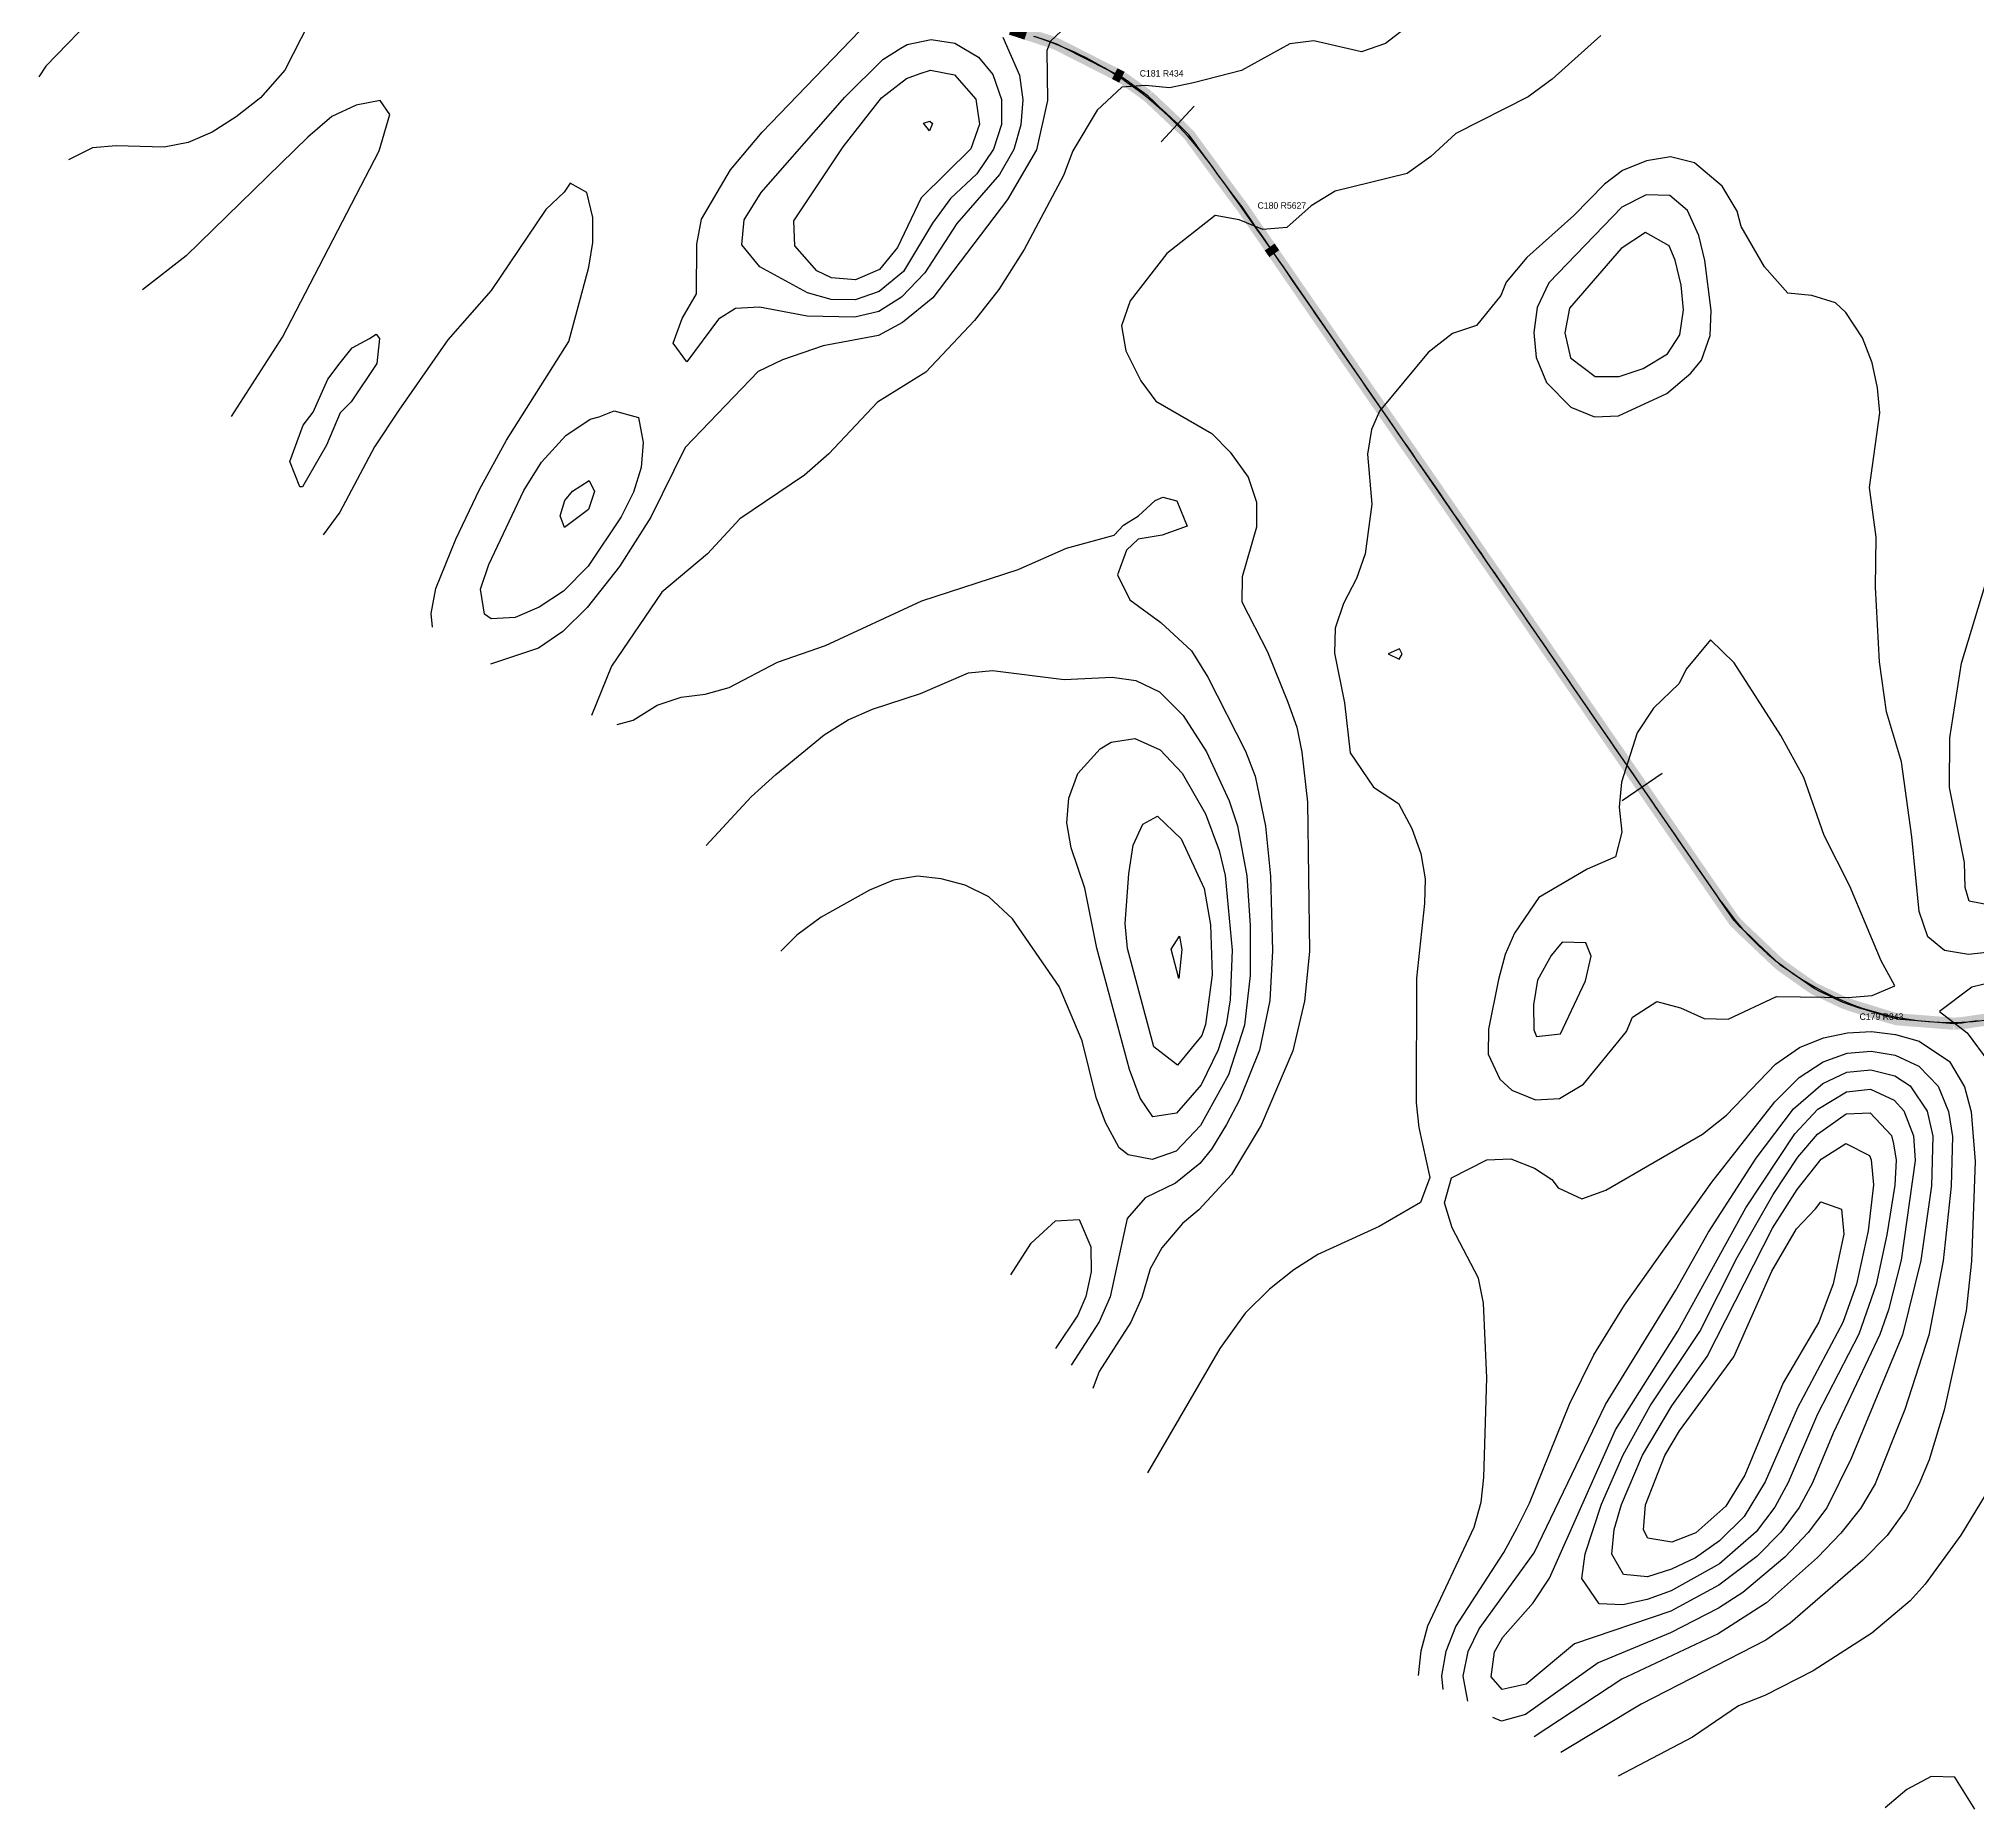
# Model space of a CAD drawing. Header units: metres. Extents: x 697254 to 930473, y 8023396 to 8227001.
# Drawn here: x 831080 to 833475, y 8076246 to 8078434 of the extents above; entities that cross this region are included whole.
import ezdxf

# ---------------------------------------------------------------- set-up
doc = ezdxf.new("R2010")
doc.units = ezdxf.units.M
for name, color, linetype in [('ALIGNMENT_FITTED', 4, 'Continuous'), ('CENTRELINE', 7, 'Continuous'), ('CHAINAGE', 7, 'Continuous'), ('CONTOUR_10M', 33, 'Continuous'), ('CONTOUR_INDEX_50M', 34, 'Continuous'), ('CURVE_LABELS', 4, 'Continuous'), ('GRADE_0-4', 3, 'Continuous'), ('GRADE_4-6', 2, 'Continuous'), ('GRADE_6-8', 30, 'Continuous'), ('GRADE_GT8', 1, 'Continuous')]:
    doc.layers.add(name, color=color, linetype=linetype)

msp = doc.modelspace()

# ---------------------------------------------------------------- linework, layer by layer
at = {"layer": 'ALIGNMENT_FITTED'}
msp.add_line((833159.5, 8077367), (832619.7, 8078149.7), dxfattribs=at)
for centre, radius, start, end in [((832176.6, 8078023.5), 434.3, 36.2227, 71.8942), ((827987.5, 8074955), 5627, 34.5935, 36.2227), ((833442.1, 8077562), 343.3, -145.4065, -71.0763)]:
    msp.add_arc(centre, radius, start, end, dxfattribs=at)
at = {"layer": 'CENTRELINE'}
msp.add_polyline3d([(833476.3, 8077220.6, 1204.9), (833466.4, 8077219.1, 1205.8), (833456.5, 8077217.7, 1206.9), (833446.6, 8077216.9, 1208), (833436.6, 8077217.7, 1208.7), (833426.6, 8077218.5, 1209.3), (833416.6, 8077219.3, 1209.9), (833406.7, 8077220.1, 1210.4), (833396.7, 8077220.8, 1210.6), (833386.7, 8077221.6, 1210.7), (833376.7, 8077222.4, 1210.7), (833367.1, 8077225, 1210), (833357.5, 8077227.9, 1209.1), (833348, 8077230.9, 1208.1), (833338.4, 8077233.9, 1207.5), (833328.8, 8077236.8, 1207.7), (833319.3, 8077239.8, 1207.9), (833309.9, 8077243.2, 1207.9), (833300.8, 8077247.5, 1207.8), (833291.8, 8077251.8, 1207.6), (833282.7, 8077256, 1207.4), (833273.7, 8077260.4, 1207.1), (833265.5, 8077266.1, 1206.5), (833257.3, 8077271.9, 1207), (833249.1, 8077277.6, 1207.9), (833241, 8077283.4, 1208.1), (833232.8, 8077289.1, 1207.7), (833225.4, 8077295.8, 1206.9), (833218.1, 8077302.7, 1207.2), (833210.8, 8077309.6, 1207.5), (833203.6, 8077316.5, 1207.4), (833196.3, 8077323.4, 1207.2), (833189, 8077330.3, 1207.4), (833181.8, 8077337.2, 1207.7), (833174.9, 8077344.4, 1207.6), (833169.2, 8077352.6, 1207), (833163.5, 8077360.8, 1207.1), (833157.8, 8077369.1, 1207.6), (833152.2, 8077377.3, 1207.7), (833146.5, 8077385.6, 1207.5), (833140.8, 8077393.8, 1207.2), (833135.1, 8077402.1, 1207.5), (833129.5, 8077410.3, 1207.6), (833123.8, 8077418.6, 1207.6), (833118.1, 8077426.8, 1207.6), (833112.4, 8077435.1, 1207.6), (833106.8, 8077443.3, 1207.9), (833101.1, 8077451.5, 1208), (833095.4, 8077459.8, 1208), (833089.7, 8077468, 1208.1), (833084.1, 8077476.3, 1208), (833078.4, 8077484.5, 1208.2), (833072.7, 8077492.8, 1208.6), (833067, 8077501, 1208.9), (833061.4, 8077509.3, 1209), (833055.7, 8077517.5, 1209.1), (833050, 8077525.8, 1209.5), (833044.3, 8077534, 1209.9), (833038.7, 8077542.2, 1210.1), (833033, 8077550.5, 1210.1), (833027.3, 8077558.7, 1210.2), (833021.6, 8077567, 1210.5), (833015.9, 8077575.2, 1210.6), (833010.3, 8077583.5, 1210.7), (833004.6, 8077591.7, 1210.7), (832998.9, 8077599.9, 1210.6), (832993.2, 8077608.2, 1210.8), (832987.6, 8077616.4, 1211.7), (832981.9, 8077624.7, 1212.1), (832976.2, 8077632.9, 1212.1), (832970.5, 8077641.2, 1211.7), (832964.8, 8077649.4, 1211.8), (832959.2, 8077657.7, 1212), (832953.5, 8077665.9, 1212.1), (832947.8, 8077674.1, 1212.3), (832942.1, 8077682.4, 1212.5), (832936.5, 8077690.6, 1212.9), (832930.8, 8077698.9, 1213.1), (832925.1, 8077707.1, 1213), (832919.4, 8077715.4, 1213), (832913.7, 8077723.6, 1212.8), (832908.1, 8077731.8, 1212.8), (832902.4, 8077740.1, 1213), (832896.7, 8077748.3, 1213.1), (832891, 8077756.6, 1213.1), (832885.3, 8077764.8, 1213), (832879.7, 8077773.1, 1213.4), (832874, 8077781.3, 1213.9), (832868.3, 8077789.5, 1214.2), (832862.6, 8077797.8, 1214.5), (832857, 8077806, 1214.8), (832851.3, 8077814.3, 1215), (832845.6, 8077822.5, 1215.2), (832839.9, 8077830.8, 1215.4), (832834.2, 8077839, 1215.6), (832828.6, 8077847.2, 1215.8), (832822.9, 8077855.5, 1215.9), (832817.2, 8077863.7, 1216.4), (832811.5, 8077872, 1216.7), (832805.8, 8077880.2, 1216.8), (832800.1, 8077888.4, 1216.7), (832794.4, 8077896.7, 1216.7), (832788.7, 8077904.9, 1217.1), (832783, 8077913.1, 1217.3), (832777.3, 8077921.4, 1217.3), (832771.6, 8077929.6, 1217.6), (832765.9, 8077937.8, 1218), (832760.3, 8077946, 1218.4), (832754.6, 8077954.3, 1218.7), (832748.9, 8077962.5, 1218.9), (832743.2, 8077970.7, 1219), (832737.5, 8077979, 1219.2), (832731.8, 8077987.2, 1219.9), (832726.1, 8077995.4, 1220.6), (832720.4, 8078003.7, 1220.9), (832714.7, 8078011.9, 1220.9), (832709, 8078020.1, 1221.1), (832703.3, 8078028.4, 1221.6), (832697.6, 8078036.6, 1221.8), (832691.9, 8078044.8, 1221.5), (832686.2, 8078053.1, 1221.5), (832680.5, 8078061.3, 1221.5), (832674.8, 8078069.5, 1221.8), (832669.1, 8078077.7, 1221.9), (832663.5, 8078086, 1222.4), (832657.8, 8078094.2, 1222.7), (832652.1, 8078102.5, 1222.9), (832646.4, 8078110.7, 1223.8), (832640.8, 8078119, 1224.8), (832635.1, 8078127.2, 1225.3), (832629.4, 8078135.5, 1225.4), (832623.7, 8078143.7, 1225.9), (832618.1, 8078152, 1227.2), (832612.4, 8078160.2, 1228), (832606.7, 8078168.5, 1228), (832601, 8078176.7, 1227.9), (832595.4, 8078185, 1227.8), (832589.7, 8078193.2, 1228.1), (832584, 8078201.4, 1228.7), (832578.3, 8078209.7, 1229.4), (832572.7, 8078217.9, 1229.5), (832567, 8078226.2, 1228.8), (832560.9, 8078234.1, 1228.7), (832554.9, 8078242.1, 1229.9), (832549, 8078250.2, 1230.4), (832543, 8078258.2, 1230.3), (832537.1, 8078266.3, 1229.7), (832531.2, 8078274.4, 1230), (832525.3, 8078282.5, 1230.7), (832519.4, 8078290.5, 1230.9), (832513.5, 8078298.6, 1231.5), (832507.6, 8078306.7, 1232.3), (832501.6, 8078314.8, 1233.5), (832494.6, 8078321.8, 1234.5), (832487.3, 8078328.7, 1235.6), (832480, 8078335.5, 1236.7), (832472.7, 8078342.4, 1237.8), (832465.4, 8078349.2, 1238.5), (832458.1, 8078356.1, 1238.9), (832450.8, 8078362.9, 1239), (832442.8, 8078368.9, 1239), (832434.6, 8078374.7, 1239), (832426.5, 8078380.6, 1238.7), (832418.4, 8078386.4, 1238.1), (832409.5, 8078391, 1239.3), (832400.6, 8078395.6, 1240.4), (832391.7, 8078400.1, 1241.4), (832382.7, 8078404.6, 1242), (832373.8, 8078409.2, 1242.5), (832364.9, 8078413.7, 1243), (832356, 8078418.2, 1243.7), (832347, 8078422.8, 1244.8), (832338.1, 8078427.3, 1245.6), (832328.7, 8078430.8, 1246.3), (832319.2, 8078433.9, 1248.1), (832309.7, 8078437, 1249.4)], dxfattribs=at)
at = {"layer": 'CHAINAGE'}
for p, q in [((832507.8, 8078350.6), (832466.7, 8078306.8)), ((833086.1, 8077526.3), (833036.6, 8077492.3))]:
    msp.add_line(p, q, dxfattribs=at)
at = {"layer": 'CONTOUR_10M'}
for points, elevation in [([(831155.8, 8078469.3), (831088.5, 8078400), (831079.8, 8078387)], 1270), ([(831414.5, 8078455), (831384, 8078395.1), (831353.8, 8078361), (831323.9, 8078337.4), (831294, 8078318.6), (831264.3, 8078305.7), (831234.6, 8078300.2), (831175.6, 8078301.8), (831146, 8078299.2), (831116.7, 8078284.6)], 1260), ([(832774, 8078451.4), (832744, 8078428), (832714.3, 8078418), (832655.4, 8078431.3), (832625.8, 8078427.8), (832566.2, 8078395), (832506.8, 8078379.5), (832477.2, 8078373.5), (832447.6, 8078376.1), (832418.1, 8078374.1), (832388, 8078345.7), (832357.7, 8078295.4), (832346, 8078265.2), (832297.7, 8078173.7), (832266.2, 8078124), (832236, 8078086), (832175.9, 8078022), (832116.2, 8077985), (832056, 8077921.3), (832026, 8077894.6), (831946.1, 8077840.9), (831906.2, 8077797.6), (831849.8, 8077750.1), (831787.8, 8077658.8), (831763, 8077597.7)], 1240), ([(832271.3, 8078435.8), (832292, 8078389.2), (832295.9, 8078358.4), (832293.3, 8078327.7), (832284.8, 8078297), (832267, 8078266.5), (832214.3, 8078205.8), (832174.8, 8078144.9), (832146.1, 8078114.6), (832118, 8078097.1), (832088.3, 8078089.9), (832029.2, 8078091.2), (831970.3, 8078102.2), (831940.7, 8078100.6), (831919.9, 8078087.5), (831880.5, 8078034.8), (831863.6, 8078057.7), (831875, 8078088.3), (831892.8, 8078118.7), (831892.9, 8078180.3), (831898.9, 8078211), (831934.7, 8078271.9), (831973.8, 8078318.8), (832094.1, 8078443.2)], 1260), ([(833010.2, 8078437.9), (832950.2, 8078384), (832920.3, 8078362.3), (832830.9, 8078316.9), (832800.2, 8078288.6), (832771, 8078267.4), (832682, 8078245.9), (832652.1, 8078227.6), (832622.1, 8078200.7), (832592.5, 8078198.3), (832563.2, 8078210.2), (832533.7, 8078215.7), (832473.8, 8078168.6), (832428.4, 8078110), (832417.7, 8078079.4), (832423.1, 8078048.5), (832441.7, 8078011.4), (832460.5, 8077986.4), (832529.3, 8077946.1), (832552.2, 8077923.3), (832574.6, 8077892.2), (832584.7, 8077861.3), (832584.8, 8077830.5), (832567.1, 8077769.2), (832566.6, 8077738.4), (832598.1, 8077676.4), (832623.5, 8077614.4), (832634.4, 8077583.5), (832640.9, 8077552.6), (832647.9, 8077490.9), (832650.3, 8077306.2), (832644.1, 8077244.8), (832629.5, 8077183.4), (832590.4, 8077091.8), (832553.7, 8077030.8), (832513.6, 8076986.9), (832493.1, 8076970.2), (832467.8, 8076939.9), (832453.4, 8076914.3), (832443.1, 8076878.7), (832429.4, 8076848.2), (832390.2, 8076787.3), (832382.4, 8076766.4)], 1230), ([(832145.1, 8078422.4), (832152.9, 8078427), (832182.6, 8078433.2), (832212.1, 8078428.5), (832241.3, 8078411.3), (832258.8, 8078389.8), (832269.5, 8078358.8), (832269.4, 8078328), (832259.8, 8078297.4), (832239, 8078267), (832206.6, 8078236.7), (832184.5, 8078206.3), (832148.3, 8078146.4), (832118.4, 8078121.8), (832088.7, 8078111.4), (832059.1, 8078111.8), (832029.7, 8078120.1), (831971.1, 8078152.3), (831948.5, 8078179.4), (831951.4, 8078210.1), (831972.6, 8078244.2), (832075.8, 8078362), (832123.1, 8078408.4), (832145.1, 8078422.4)], 1270), ([(832169, 8078391.2), (832182, 8078395.1), (832211.4, 8078389.4), (832237.8, 8078359.3), (832242.5, 8078328.5), (832231.5, 8078297.9), (832170.1, 8078237.3), (832141, 8078176.3), (832118.8, 8078148.8), (832089.1, 8078136), (832059.6, 8078138.7), (832041.3, 8078147.1), (832014.1, 8078178.3), (832013.1, 8078209.1), (832073.8, 8078300.4), (832121.4, 8078361.2), (832152.2, 8078385.1), (832169, 8078391.2)], 1280), ([(832173.2, 8078329.6), (832180.9, 8078332.2), (832184.2, 8078329.4), (832180.7, 8078320.4), (832173.2, 8078329.6)], 1290), ([(833494.1, 8077305.9), (833464.5, 8077302.4), (833435.1, 8077307.4), (833414.2, 8077324.5), (833403.5, 8077355.5), (833394.6, 8077447.9), (833381.8, 8077540.5), (833363.3, 8077602.3), (833354.8, 8077664), (833349.6, 8077756.4), (833350.6, 8077818), (833342.1, 8077879.7), (833354.9, 8077971.8), (833352, 8078002.6), (833345.7, 8078033.5), (833333.7, 8078064.5), (833313.2, 8078095.6), (833300.4, 8078107.7), (833271, 8078116.6), (833241.4, 8078119.5), (833212.4, 8078152), (833183.7, 8078202.2), (833178.8, 8078220.9), (833160.2, 8078252), (833125.9, 8078280.7), (833096.4, 8078288.3), (833066.8, 8078283), (833037, 8078271.3), (833014.7, 8078254.3), (832977, 8078215.8), (832918.9, 8078163.6), (832893.3, 8078133.2), (832886.7, 8078116.6), (832856.6, 8078079.9), (832826.9, 8078069.8), (832796.9, 8078046.2), (832736.6, 8077974), (832726.8, 8077951.3), (832722, 8077920.6), (832727.4, 8077858.9), (832719.1, 8077797.5), (832708.1, 8077766.9), (832692.2, 8077736.4), (832682.1, 8077705.8), (832681.3, 8077675), (832693.6, 8077613.3), (832700.4, 8077551.6), (832729.1, 8077509.4), (832760, 8077489.1), (832776.7, 8077458), (832787.7, 8077427.1), (832793, 8077396.2), (832792.5, 8077365.4), (832782.5, 8077273.3), (832782, 8077119.4), (832785.2, 8077088.6), (832799.1, 8077026.8), (832787.3, 8076996.2), (832736.3, 8076966.3), (832660.5, 8076931.8), (832630.7, 8076913), (832600.7, 8076888.9), (832570.7, 8076859.3), (832539.2, 8076815.6), (832450.2, 8076662.2)], 1220), ([(833036.3, 8078226.1), (832946, 8078132.3), (832931.4, 8078101.8), (832927.5, 8078071.1), (832930.4, 8078040.3), (832943, 8078009.3), (832973.2, 8077978.7), (833002.5, 8077966.9), (833032.1, 8077968.1), (833091.7, 8077995.8), (833121.6, 8078020.7), (833134.7, 8078036.9), (833145.2, 8078067.5), (833146.5, 8078098.3), (833138.9, 8078160), (833131.5, 8078190.9), (833117.5, 8078221.9), (833095.6, 8078240.4), (833066.1, 8078241.1), (833036.3, 8078226.1)], 1210), ([(831488.5, 8078063.8), (831496.9, 8078069.2), (831500.8, 8078063.6), (831497.7, 8078032.8), (831466, 8077985.4), (831452.1, 8077972), (831435.5, 8077932), (831405.7, 8077880.5), (831402.4, 8077880.5), (831390.1, 8077911.5), (831406.4, 8077956.6), (831418.8, 8077972.6), (831436.9, 8078013.4), (831452.2, 8078033.6), (831467.1, 8078052.2), (831488.5, 8078063.8)], 1260), ([(831772.3, 8077966.8), (831790.9, 8077974.1), (831821, 8077966), (831826.8, 8077935.2), (831824.1, 8077904.4), (831814.6, 8077873.8), (831799.7, 8077843.3), (831758.9, 8077782.4), (831728.2, 8077751.5), (831698.3, 8077731.7), (831668.5, 8077718.9), (831638.9, 8077717.4), (831630.7, 8077722.9), (831625.8, 8077753.8), (831636.2, 8077784.4), (831679.3, 8077876), (831701.2, 8077911), (831731.3, 8077943.7), (831761.2, 8077963.8), (831772.3, 8077966.8)], 1260), ([(831739.5, 8077875), (831759.9, 8077888.2), (831766.4, 8077874.6), (831759.3, 8077852.2), (831729.4, 8077830.3), (831724, 8077844.5), (831730, 8077863.6), (831739.5, 8077875)], 1270), ([(831794.7, 8077586.6), (831814.2, 8077592), (831844.1, 8077610.7), (831873.8, 8077620.6), (831903.4, 8077624), (831933.1, 8077632.6), (831992.7, 8077663.9), (832052.2, 8077684.3), (832171.3, 8077739.3), (832290.1, 8077778.1), (832349.7, 8077804.5), (832409, 8077820.6), (832420.3, 8077833.2), (832439, 8077844.6), (832459.3, 8077863.3), (832468.9, 8077867.4), (832486.4, 8077862.9), (832499, 8077831.9), (832468.1, 8077820.6), (832438.5, 8077815.8), (832423.9, 8077802.3), (832413, 8077771.7), (832428.1, 8077740.7), (832466.4, 8077712.6), (832504.2, 8077677.9), (832524.4, 8077645.2), (832571.1, 8077553.7), (832583, 8077522.7), (832596, 8077461), (832602.2, 8077399.3), (832604.3, 8077307), (832601.2, 8077245.5), (832588.4, 8077184.1), (832563.5, 8077123), (832547.5, 8077092.5), (832529.2, 8077062), (832514.6, 8077044.2), (832484.6, 8077019.8), (832447.2, 8077001.8), (832424.8, 8076976.2), (832403.8, 8076879.4), (832390.3, 8076848.8), (832355.7, 8076795.2)], 1240), ([(833495.1, 8077362.6), (833465.6, 8077368.5), (833460.7, 8077385.3), (833459.5, 8077416.1), (833441, 8077508.7), (833441.6, 8077570.3), (833456.1, 8077662.4), (833493.2, 8077784.9)], 1230), ([(832761.4, 8077680), (832747.3, 8077673.9), (832761.2, 8077667.4), (832764.9, 8077673.7), (832761.4, 8077680)], 1210), ([(833145.8, 8077691.2), (833115.6, 8077655.2), (833106.9, 8077637.3), (833075.4, 8077607), (833055, 8077576.6), (833035.9, 8077515.3), (833032.7, 8077484.6), (833036.3, 8077453.8), (833028.4, 8077423.1), (832993.4, 8077407.8), (832933.7, 8077373.1), (832903.4, 8077328.7), (832891.9, 8077302.3), (832883.8, 8077271.6), (832871.5, 8077210.3), (832871, 8077179.5), (832885.6, 8077148.5), (832900.3, 8077134.9), (832929.6, 8077123), (832959.2, 8077124.7), (832989, 8077142.3), (833042, 8077207.5), (833049.5, 8077225), (833079.4, 8077244.5), (833108.8, 8077236.7), (833138.1, 8077223.3), (833167.7, 8077222.4), (833227.2, 8077250.6), (833315.9, 8077249.3), (833345.5, 8077251.8), (833373.5, 8077263.6), (833356.5, 8077294.7), (833318.1, 8077387), (833286.3, 8077449.7), (833261.2, 8077521.4), (833232.5, 8077573.1), (833174.9, 8077663), (833145.8, 8077691.2)], 1210), ([(832391.3, 8077556.6), (832404.9, 8077564.9), (832434.5, 8077569.5), (832465.5, 8077555.4), (832492.9, 8077526.4), (832521.6, 8077476.2), (832538.6, 8077431.1), (832546.1, 8077400.2), (832554.6, 8077307.8), (832552, 8077246.3), (832547.1, 8077215.6), (832537.4, 8077184.9), (832516.2, 8077141.4), (832486, 8077106.4), (832456.4, 8077102.1), (832440.9, 8077125), (832427.8, 8077160.3), (832387.5, 8077310.5), (832372.4, 8077384.4), (832355.8, 8077434.1), (832350.2, 8077465), (832352.6, 8077495.7), (832364.1, 8077526.3), (832391.3, 8077556.6)], 1260), ([(832444.4, 8077463.4), (832462.5, 8077473.6), (832491.6, 8077445.5), (832520.1, 8077384.1), (832528, 8077339), (832529.8, 8077277.4), (832521.5, 8077216), (832517.2, 8077202.6), (832487, 8077165.6), (832457.8, 8077188.5), (832425.2, 8077309.9), (832422.6, 8077340.7), (832427, 8077402.2), (832432.3, 8077437.8), (832444.4, 8077463.4)], 1270), ([(832479.3, 8077309), (832489.6, 8077325), (832492.3, 8077308.8), (832488.8, 8077272.7), (832479.3, 8077309)], 1280), ([(833523.2, 8077275.2), (833468.8, 8077262.1), (833428.6, 8077231.9), (833462.9, 8077205.9), (833489.8, 8077169.4)], 1210), ([(832784.8, 8076411.5), (832788, 8076442.2), (832796.5, 8076472.9), (832853.6, 8076595), (832862.4, 8076625.7), (832865.6, 8076656.4), (832869.3, 8076779.4), (832865.1, 8076871.8), (832859.1, 8076902.7), (832826.6, 8076964.8), (832817.1, 8076995.7), (832825.8, 8077026.4), (832869.3, 8077048.9), (832898.9, 8077050), (832928.2, 8077038.6), (832949.8, 8077024.3), (832957.4, 8077014.3), (832986.7, 8077000.4), (833016.5, 8077011.1), (833135.8, 8077080.4), (833165.7, 8077103.8), (833225.9, 8077166.9), (833255.8, 8077187.6), (833285.5, 8077199.4), (833315.2, 8077205.9), (833344.8, 8077207.4), (833374.2, 8077203.7), (833403.7, 8077195.3), (833441, 8077170.2), (833459.8, 8077139.1), (833468, 8077108.2), (833472.7, 8077046.6), (833468.3, 8076923.5), (833461.7, 8076862.1), (833434.4, 8076739.4), (833416, 8076678.2), (833403.2, 8076647.6), (833387.5, 8076617.1), (833364.1, 8076584.6), (833334.1, 8076554.2), (833244.1, 8076476.1), (833214.2, 8076455.1), (833059.9, 8076376.2), (832960.9, 8076316.3)], 1220), ([(832815.3, 8076394.5), (832813.7, 8076411), (832818.9, 8076441.7), (832831.1, 8076472.3), (832890.3, 8076563.7), (832906.7, 8076594.2), (832922, 8076624.7), (832971.7, 8076747), (833001.5, 8076808), (833039.3, 8076869), (833147.3, 8077021.1), (833225.1, 8077120.6), (833255.2, 8077150.4), (833285, 8077169.7), (833314.8, 8077180.5), (833344.4, 8077182.9), (833373.8, 8077178.2), (833403.2, 8077164.5), (833427.3, 8077139.6), (833440, 8077108.6), (833445, 8077077.8), (833443.3, 8077016.3), (833433.4, 8076924.1), (833415.7, 8076832.1), (833385.9, 8076740.2), (833349.2, 8076648.5), (833331.1, 8076618), (833306.9, 8076587.6), (833278.2, 8076557.3), (833215, 8076501.3), (833155.3, 8076463.1), (833036.1, 8076407.1), (832927.9, 8076336)], 1230), ([(832845.8, 8076379.7), (832840, 8076410.6), (832846.2, 8076441.3), (832859.8, 8076469.4), (832928, 8076563), (833015.9, 8076746.3), (833103.1, 8076887.9), (833143.5, 8076959.6), (833202.2, 8077051), (833248.5, 8077111.8), (833284.6, 8077143.3), (833314.4, 8077156.9), (833344, 8077159.9), (833373.4, 8077152.7), (833392.6, 8077140.2), (833413.6, 8077109.1), (833420.7, 8077078.2), (833419, 8077016.7), (833405.9, 8076924.5), (833382.9, 8076832.6), (833319.7, 8076679.7), (833289.5, 8076618.7), (833266.3, 8076588.3), (833237.5, 8076558), (833185.7, 8076514.2), (833155.8, 8076494.9), (833096.2, 8076464.5), (833006.9, 8076427.1), (832917.2, 8076363.6), (832887.5, 8076355.3), (832876.9, 8076359.5)], 1240), ([(833277.9, 8077080.5), (833313.5, 8077105.7), (833343.1, 8077106.9), (833369.3, 8077079), (833372, 8077068.6), (833375.1, 8077048.2), (833373.6, 8077017.4), (833363.6, 8076956), (833350.6, 8076894.7), (833329, 8076833.5), (833277.9, 8076734.6), (833241.6, 8076650.2), (833225.2, 8076619.7), (833202.1, 8076589.3), (833156.7, 8076549.7), (833097, 8076516.2), (833067.3, 8076505.5), (833037.6, 8076499), (833008.1, 8076500.2), (832986.8, 8076531.3), (832990.9, 8076562), (833011.1, 8076623.2), (833037.9, 8076684.3), (833071.2, 8076744.7), (833132.7, 8076836.7), (833178.6, 8076928.3), (833223.2, 8077006), (833253.6, 8077052), (833277.9, 8077080.5)], 1260), ([(833282.4, 8077049.7), (833312.9, 8077069), (833342.2, 8077054), (833344.4, 8077048.7), (833347.1, 8077017.8), (833340.7, 8076960.9), (833326.1, 8076895.1), (833309.3, 8076847.6), (833253.4, 8076742.4), (833213.5, 8076650.7), (833187.2, 8076608.2), (833157.1, 8076577.9), (833127.2, 8076556.8), (833097.5, 8076542.8), (833067.8, 8076533.5), (833038.2, 8076536.4), (833023.9, 8076561.5), (833026.7, 8076592.2), (833035.7, 8076622.8), (833061.8, 8076684), (833097.9, 8076744.9), (833141.6, 8076805.8), (833222.6, 8076964.2), (833252.9, 8077012.2), (833282.4, 8077049.7)], 1270), ([(833275.6, 8076988.2), (833282.2, 8076996.8), (833307.7, 8076987.7), (833310.5, 8076956.9), (833297.4, 8076895.5), (833279.8, 8076848), (833235.7, 8076773.4), (833188, 8076659.1), (833164.6, 8076620.7), (833127.7, 8076587.8), (833098, 8076576.3), (833068.5, 8076581.3), (833063.1, 8076591.6), (833065.5, 8076622.3), (833089.5, 8076683.5), (833107.3, 8076714), (833174.7, 8076805.2), (833221.7, 8076911.4), (833252.1, 8076963.5), (833275.6, 8076988.2)], 1280), ([(833492.1, 8076646.1), (833455.3, 8076585.2), (833411.1, 8076524.4), (833392.4, 8076503.8), (833345.1, 8076463.9), (833272.7, 8076417.5), (833213.1, 8076386.7), (833180.5, 8076374.2), (833123.6, 8076335.3), (833031.5, 8076287.1)], 1210)]:
    msp.add_lwpolyline(points, dxfattribs=dict(at, elevation=elevation))
at = {"layer": 'CONTOUR_INDEX_50M'}
for points, elevation in [([(832350.3, 8078449.8), (832330.3, 8078431.1), (832325.4, 8078419.5), (832326.4, 8078357.9), (832312.7, 8078296.6), (832276.8, 8078235.6), (832184.6, 8078114), (832147.3, 8078083.3), (832117.5, 8078067.2), (832049.3, 8078054.6), (831998.8, 8078037.4), (831969, 8078022.8), (831878.8, 8077928.9), (831836, 8077842.7), (831797.5, 8077781.8), (831757.4, 8077731.2), (831727.3, 8077701.5), (831697.5, 8077681.1), (831637.9, 8077661.4)], 1250), ([(831317.9, 8077967.3), (831380.8, 8078065.5), (831500.6, 8078295.7), (831513.8, 8078340.3), (831501.6, 8078357.7), (831471.9, 8078351.8), (831442.1, 8078337.8), (831412.2, 8078312.6), (831262, 8078165.7), (831208, 8078123.9)], 1250), ([(831566.3, 8077707.1), (831564.9, 8077724), (831570.7, 8077754.7), (831595.3, 8077815.8), (831624.4, 8077876.9), (831657.8, 8077937.9), (831734.8, 8078059.8), (831759.7, 8078151.7), (831764.5, 8078182.4), (831764.6, 8078213.2), (831757.3, 8078244), (831736.4, 8078255.7), (831729.1, 8078244.5), (831706.3, 8078223.2), (831639, 8078122.9), (831585.4, 8078061.9), (831524.9, 8077975.1), (831494.6, 8077929.6), (831451.9, 8077848.9), (831431.2, 8077821.2)], 1250), ([(833065.3, 8078194.7), (833035.5, 8078174.7), (832971.6, 8078101.2), (832965.6, 8078070.5), (832972.6, 8078039.6), (833003.3, 8078016.7), (833032.9, 8078016.7), (833062.6, 8078026.4), (833092.5, 8078044.9), (833107.9, 8078068.1), (833112.4, 8078098.9), (833109.6, 8078129.7), (833102, 8078160.6), (833094.6, 8078178), (833065.3, 8078194.7)], 1200), ([(831904.6, 8077437), (831960.4, 8077497.4), (831990.5, 8077525), (832050.4, 8077574.1), (832080.2, 8077592.6), (832110, 8077605.8), (832169.4, 8077625.1), (832228.9, 8077650.7), (832258.5, 8077653.5), (832347, 8077642.3), (832406.2, 8077645.1), (832435.7, 8077641), (832465, 8077626.9), (832494.1, 8077597.7), (832522.9, 8077553.1), (832551.1, 8077492.5), (832561.3, 8077461.5), (832572.6, 8077399.8), (832576.7, 8077338.2), (832576.7, 8077276.6), (832569.8, 8077215.2), (832549.9, 8077154), (832515.3, 8077091.2), (832485.3, 8077059.4), (832455.6, 8077049.1), (832426.1, 8077055), (832415, 8077063.8), (832398, 8077094.9), (832386.7, 8077125.9), (832369.3, 8077195.8), (832340.8, 8077262.9), (832283.1, 8077346.5), (832254, 8077373.7), (832224.7, 8077388.2), (832195.2, 8077396.2), (832165.7, 8077399.2), (832136.1, 8077394.4), (832106.3, 8077382.1), (832046.7, 8077348.6), (832016.8, 8077326.4), (831996.7, 8077306.7)], 1250), ([(832962.4, 8077317.9), (832948.7, 8077301.3), (832931.9, 8077270.8), (832927, 8077240.1), (832927.5, 8077209.4), (832930.9, 8077201.2), (832960.5, 8077204.4), (832991.3, 8077269.9), (832998.1, 8077300.5), (832991.9, 8077317.1), (832962.4, 8077317.9)], 1200), ([(833278.4, 8077111.3), (833314, 8077132.8), (833343.6, 8077136), (833372.9, 8077122.7), (833384.6, 8077109.5), (833396.6, 8077078.6), (833398.9, 8077047.8), (833381.3, 8076924.9), (833365.8, 8076863.6), (833354.9, 8076833), (833297.2, 8076710.9), (833271.9, 8076649.7), (833255.3, 8076619.2), (833232.7, 8076588.8), (833202.9, 8076558.5), (833156.2, 8076523.1), (833096.6, 8076490.9), (832977.7, 8076450.8), (832917.8, 8076400.8), (832888.2, 8076394.2), (832874.7, 8076410), (832878.8, 8076440.7), (832889.2, 8076459.1), (832926.5, 8076501.5), (832946.8, 8076532), (833028.3, 8076715.3), (833105.4, 8076837.1), (833189.4, 8076989.6), (833249.8, 8077081), (833278.4, 8077111.3)], 1250), ([(832281.1, 8076906.8), (832306.1, 8076945.7), (832336.1, 8076973.4), (832365.7, 8076975), (832379.8, 8076941.3), (832380.3, 8076910.5), (832373.8, 8076879.8), (832363.8, 8076856.9), (832336.5, 8076815.8)], 1250), ([(833472.4, 8076246.4), (833447.9, 8076286), (833418.3, 8076286.6), (833388.5, 8076270.7), (833361.6, 8076248.2)], 1200)]:
    msp.add_lwpolyline(points, dxfattribs=dict(at, elevation=elevation))
at = {"layer": 'GRADE_0-4', "const_width": 15}
for points in [[(832601, 8078176.7), (832595.4, 8078185), (832589.7, 8078193.2), (832584, 8078201.4), (832578.3, 8078209.7), (832572.7, 8078217.9), (832567, 8078226.2), (832560.9, 8078234.1), (832554.9, 8078242.1), (832549, 8078250.2), (832543, 8078258.2)], [(833446.6, 8077216.9), (833436.6, 8077217.7), (833426.6, 8077218.5), (833416.6, 8077219.3), (833406.7, 8077220.1), (833396.7, 8077220.8), (833386.7, 8077221.6), (833376.7, 8077222.4), (833367.1, 8077225), (833357.5, 8077227.9), (833348, 8077230.9), (833338.4, 8077233.9), (833328.8, 8077236.8), (833319.3, 8077239.8), (833309.9, 8077243.2), (833300.8, 8077247.5), (833291.8, 8077251.8), (833282.7, 8077256), (833273.7, 8077260.4), (833265.5, 8077266.1), (833257.3, 8077271.9), (833249.1, 8077277.6), (833241, 8077283.4), (833232.8, 8077289.1), (833225.4, 8077295.8), (833218.1, 8077302.7), (833210.8, 8077309.6), (833203.6, 8077316.5), (833196.3, 8077323.4), (833189, 8077330.3), (833181.8, 8077337.2), (833174.9, 8077344.4), (833169.2, 8077352.6), (833163.5, 8077360.8), (833157.8, 8077369.1), (833152.2, 8077377.3), (833146.5, 8077385.6), (833140.8, 8077393.8), (833135.1, 8077402.1), (833129.5, 8077410.3), (833123.8, 8077418.6), (833118.1, 8077426.8), (833112.4, 8077435.1), (833106.8, 8077443.3), (833101.1, 8077451.5), (833095.4, 8077459.8), (833089.7, 8077468), (833084.1, 8077476.3), (833078.4, 8077484.5), (833072.7, 8077492.8), (833067, 8077501), (833061.4, 8077509.3), (833055.7, 8077517.5), (833050, 8077525.8), (833044.3, 8077534), (833038.7, 8077542.2), (833033, 8077550.5), (833027.3, 8077558.7), (833021.6, 8077567), (833015.9, 8077575.2), (833010.3, 8077583.5), (833004.6, 8077591.7), (832998.9, 8077599.9), (832993.2, 8077608.2), (832987.6, 8077616.4), (832981.9, 8077624.7), (832976.2, 8077632.9), (832970.5, 8077641.2), (832964.8, 8077649.4), (832959.2, 8077657.7), (832953.5, 8077665.9), (832947.8, 8077674.1), (832942.1, 8077682.4), (832936.5, 8077690.6), (832930.8, 8077698.9), (832925.1, 8077707.1), (832919.4, 8077715.4), (832913.7, 8077723.6), (832908.1, 8077731.8), (832902.4, 8077740.1), (832896.7, 8077748.3), (832891, 8077756.6), (832885.3, 8077764.8), (832879.7, 8077773.1), (832874, 8077781.3), (832868.3, 8077789.5), (832862.6, 8077797.8), (832857, 8077806), (832851.3, 8077814.3), (832845.6, 8077822.5), (832839.9, 8077830.8), (832834.2, 8077839), (832828.6, 8077847.2), (832822.9, 8077855.5), (832817.2, 8077863.7), (832811.5, 8077872), (832805.8, 8077880.2), (832800.1, 8077888.4), (832794.4, 8077896.7), (832788.7, 8077904.9), (832783, 8077913.1), (832777.3, 8077921.4), (832771.6, 8077929.6), (832765.9, 8077937.8), (832760.3, 8077946), (832754.6, 8077954.3), (832748.9, 8077962.5), (832743.2, 8077970.7), (832737.5, 8077979), (832731.8, 8077987.2), (832726.1, 8077995.4), (832720.4, 8078003.7), (832714.7, 8078011.9), (832709, 8078020.1), (832703.3, 8078028.4), (832697.6, 8078036.6), (832691.9, 8078044.8), (832686.2, 8078053.1), (832680.5, 8078061.3), (832674.8, 8078069.5), (832669.1, 8078077.7), (832663.5, 8078086), (832657.8, 8078094.2), (832652.1, 8078102.5), (832646.4, 8078110.7), (832640.8, 8078119), (832635.1, 8078127.2), (832629.4, 8078135.5), (832623.7, 8078143.7), (832618.1, 8078152), (832612.4, 8078160.2), (832606.7, 8078168.5)]]:
    msp.add_lwpolyline(points, dxfattribs=at)
at = {"layer": 'GRADE_4-6', "const_width": 15}
for points in [[(832418.4, 8078386.4), (832409.5, 8078391)], [(832543, 8078258.2), (832537.1, 8078266.3), (832531.2, 8078274.4), (832525.3, 8078282.5), (832519.4, 8078290.5), (832513.5, 8078298.6), (832507.6, 8078306.7), (832501.6, 8078314.8), (832494.6, 8078321.8), (832487.3, 8078328.7), (832480, 8078335.5), (832472.7, 8078342.4), (832465.4, 8078349.2), (832458.1, 8078356.1), (832450.8, 8078362.9)], [(832606.7, 8078168.5), (832601, 8078176.7)], [(833525.9, 8077227.7), (833515.9, 8077226.3), (833506, 8077224.8), (833496.1, 8077223.4), (833486.2, 8077222), (833476.3, 8077220.6), (833466.4, 8077219.1), (833456.5, 8077217.7), (833446.6, 8077216.9)]]:
    msp.add_lwpolyline(points, dxfattribs=at)
at = {"layer": 'GRADE_6-8', "const_width": 15}
for points in [[(832300.2, 8078440.1), (832290.7, 8078443.2), (832281.1, 8078446.3)], [(832409.5, 8078391), (832400.6, 8078395.6), (832391.7, 8078400.1), (832382.7, 8078404.6), (832373.8, 8078409.2), (832364.9, 8078413.7), (832356, 8078418.2), (832347, 8078422.8)], [(832450.8, 8078362.9), (832442.8, 8078368.9), (832434.6, 8078374.7), (832426.5, 8078380.6), (832418.4, 8078386.4)]]:
    msp.add_lwpolyline(points, dxfattribs=at)
at = {"layer": 'GRADE_GT8', "const_width": 15}
msp.add_lwpolyline([(832347, 8078422.8), (832338.1, 8078427.3), (832328.7, 8078430.8), (832319.2, 8078433.9), (832309.7, 8078437), (832300.2, 8078440.1)], dxfattribs=at)

# ---------------------------------------------------------------- texts
at = {"layer": 'CURVE_LABELS'}
for s, p in [('C181 R434', (832440.4, 8078387.3)), ('C180 R5627', (832586, 8078224)), ('C179 R343', (833330, 8077221.7))]:
    msp.add_text(s, height=8, dxfattribs=at).set_placement(p)

doc.saveas('drawing.dxf')
